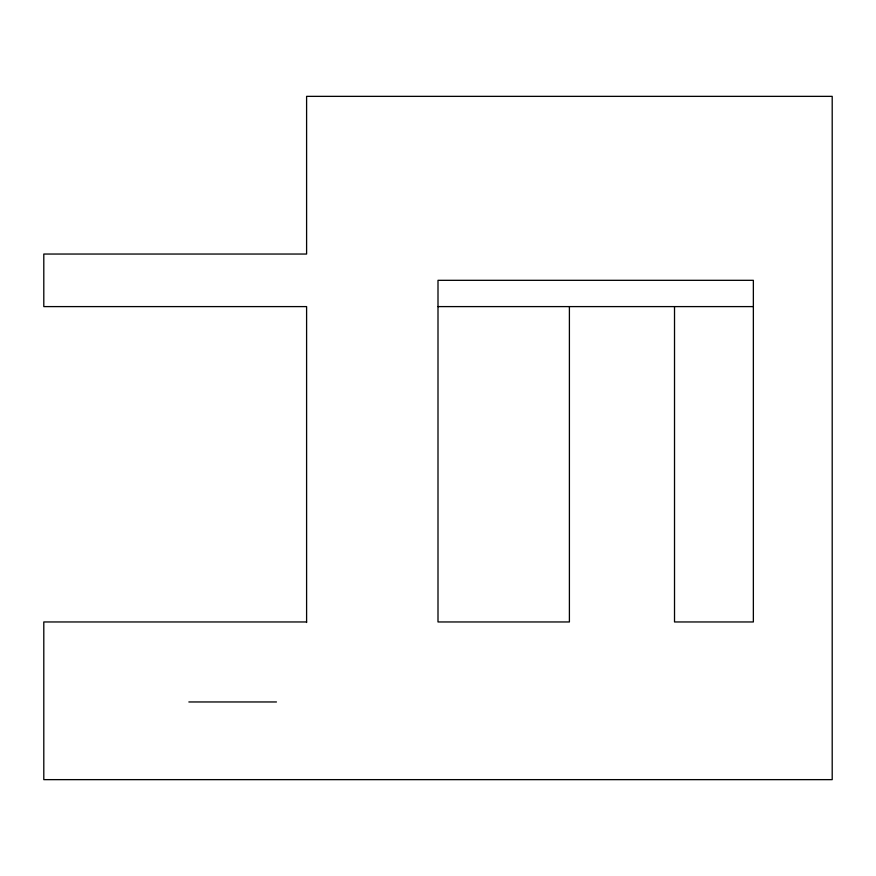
<?xml version="1.0" encoding="UTF-8"?>
<svg xmlns="http://www.w3.org/2000/svg" width="876" height="876" viewBox="0 0 876 876"><rect width="100%" height="100%" fill="white"/><g stroke="black" fill="none" stroke-linecap="round" stroke-linejoin="round"><path stroke-width="1.31" d="M438 306.6L753.36 306.6M306.6 621.96L43.8 621.96L43.8 779.64L832.2 779.64L832.2 96.36L306.6 96.36L306.6 254.04L43.8 254.04L43.8 306.6L306.6 306.6L306.6 622.507M188.855 701.961L276.455 701.961M674.52 306.6L674.52 621.96L753.36 621.96L753.36 280.32L438 280.32L438 621.96L569.4 621.96L569.4 306.6"/></g></svg>
